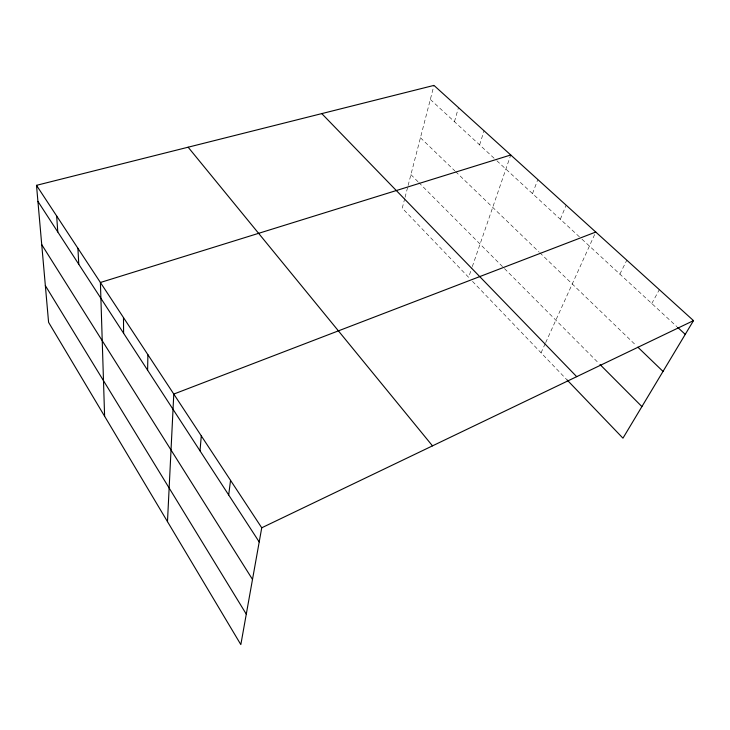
<?xml version="1.0" encoding="UTF-8"?>
<svg xmlns="http://www.w3.org/2000/svg" width="730" height="730" viewBox="0 0 730 730"><rect width="100%" height="100%" fill="white"/><g stroke="black" fill="none" stroke-linecap="round" stroke-linejoin="round"><path stroke-width="0.55" stroke-dasharray="3.65 2.74" d="M404.776 198.423L402.257 208.16L468.623 277.327L471.945 267.673M405.05 197.346L407.851 186.524M408.125 185.438L433.967 85.401M454.462 121.691L458.467 107.611M479.619 144.878L484.036 130.779M472.319 266.605L510.745 154.988M532.517 193.623L537.827 179.534M560.33 219.255L566.142 205.194M541.058 352.818L545.219 343.638M545.684 342.616L595.771 232.049M619.87 274.124L626.805 260.172M651.78 303.525L659.345 289.664M430.335 99.462L496.035 160.007M496.856 160.764L581.107 238.4M581.938 239.166L676.883 326.657M420.453 137.742L454.79 170.82M455.584 171.596L538.977 251.923M539.78 252.699L636.241 345.618M410.917 174.625L418.034 181.77M418.828 182.564L598.417 362.92M472.492 281.36L567.219 380.084"/><path stroke-width="1.09" d="M147.606 370.201L147.898 354.698M167.48 521.649L173.786 394.072L595.771 232.049M200.011 450.839L201.288 435.874M228.682 494.958L230.543 480.358M36.5 185.329L261.741 527.79L240.836 644.599L48.591 322.341L36.5 185.329L433.967 85.401L693.5 320.625L622.955 438.173L567.219 380.084M261.741 527.79L693.5 320.625M510.745 154.988L100.402 282.492L104.609 416.255M677.723 327.423L685.251 334.367M637.865 347.179L663.023 371.415M600.014 364.526L641.907 406.592M321.775 113.606L576.7 376.662M188.139 147.204L432.488 445.857M37.914 201.389L259.205 541.943M41.729 244.623L252.498 579.419M45.342 285.613L246.284 614.14M56.657 215.97L57.798 231.985M77.928 248.309L78.767 264.251M123.479 317.568L123.607 333.254"/></g></svg>
